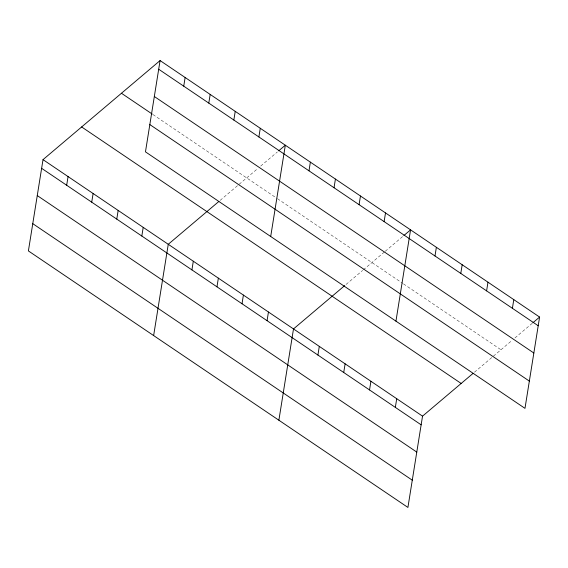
<?xml version="1.0" encoding="UTF-8"?>
<svg xmlns="http://www.w3.org/2000/svg" width="568" height="568" viewBox="0 0 568 568"><rect width="100%" height="100%" fill="white"/><g stroke="black" fill="none" stroke-linecap="round" stroke-linejoin="round"><path stroke-width="0.43" stroke-dasharray="2.84 2.13" d="M220.157 200.369L258.014 168.327M260.684 166.069L277.333 151.976M346.061 284.454L362.647 270.418M363.307 269.857L384.586 251.844M385.253 251.283L403.237 236.061M474.436 372.232L512.293 340.189M514.956 337.932L532.273 323.277M152.941 114.544L276.751 198.225M277.468 198.708L402.762 283.389M403.479 283.879L500.969 349.767"/><path stroke-width="0.85" d="M160.084 60.563L145.465 151.848L524.981 408.356L539.6 317.072L160.084 60.563L43.019 159.643L28.4 250.928L407.916 507.437L422.535 416.152L473.108 373.353M66.676 185.246L68.068 176.57M91.725 202.18L93.117 193.503M116.774 219.106L118.165 210.43M141.822 236.039L143.214 227.363M183.741 86.173L185.132 77.489M153.637 335.574L168.263 244.29L218.836 201.491M208.79 103.099L210.181 94.423M191.92 269.899L193.312 261.223M233.839 120.033L235.23 111.349M216.969 286.826L218.361 278.15M258.887 136.959L260.279 128.283M242.018 303.759L243.402 295.083M270.702 236.494L285.328 145.209L278.668 150.847M267.066 320.686L268.451 312.01M308.985 170.819L310.369 162.143M278.881 420.221L293.5 328.936L344.733 285.576M334.034 187.752L335.418 179.069M317.917 355.064L319.308 346.381M359.075 204.679L360.467 196.003M343.725 372.501L345.117 363.825M384.124 221.612L385.516 212.929M369.534 389.946L370.925 381.27M395.946 321.147L410.565 229.862L403.905 235.5M395.342 407.391L396.727 398.708M434.981 255.983L436.373 247.307M460.79 273.428L462.182 264.745M486.599 290.866L487.983 282.189M512.4 308.31L513.791 299.634M532.94 322.709L539.6 317.072M158.692 69.239L538.208 325.755M154.326 96.503L533.842 353.012M121.453 93.258L152.224 114.061M149.831 124.584L529.348 381.1M81.65 126.948L461.166 383.457M43.019 159.643L422.535 416.152M41.634 168.32L421.144 424.829M37.268 195.577L416.777 452.092M32.767 223.664L412.283 480.18"/></g></svg>
